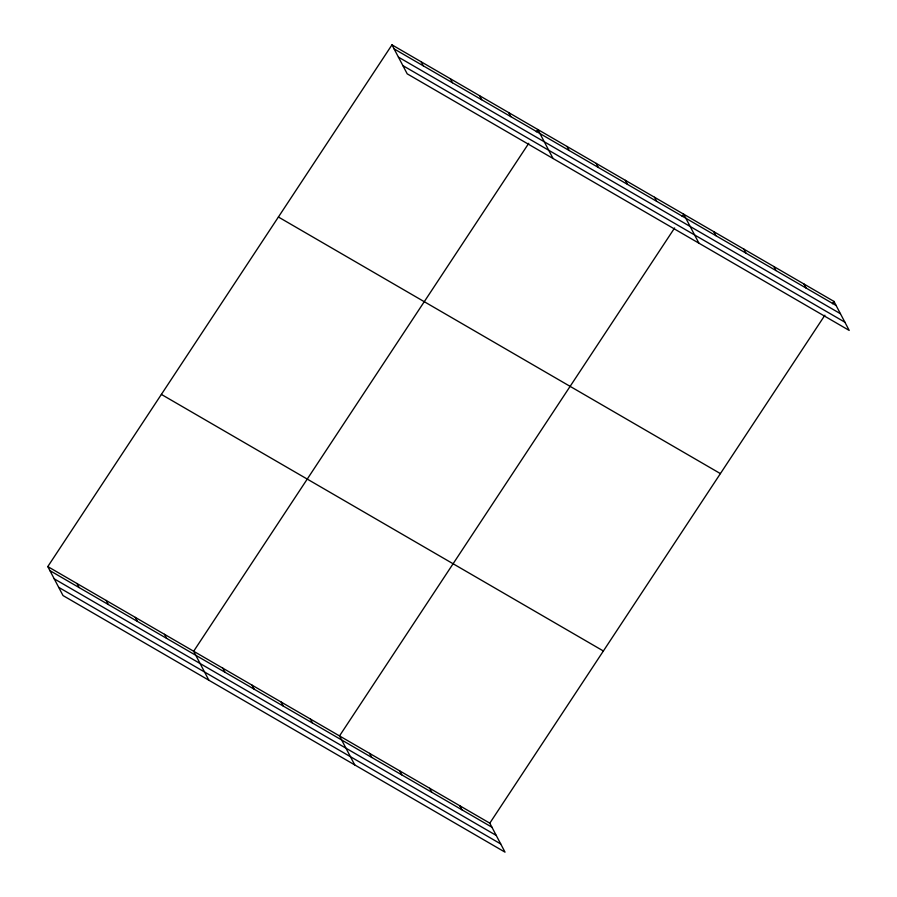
<?xml version="1.0" encoding="UTF-8"?>
<svg xmlns="http://www.w3.org/2000/svg" width="897" height="897" viewBox="0 0 897 897"><rect width="100%" height="100%" fill="white"/><g stroke="black" fill="none" stroke-linecap="round" stroke-linejoin="round"><path stroke-width="1.35" d="M47.799 566.579L489.796 823.166L505.022 852.15L63.014 595.563L47.799 566.579L391.978 44.85L833.986 301.437L849.201 330.421L407.204 73.834L391.978 44.85M528.759 143.296L193.662 651.256L208.878 680.24M536.328 131.814L537.841 129.527L553.057 158.511M674.611 227.973L339.515 735.921L354.741 764.917M682.191 216.491L683.705 214.192L698.92 243.177M489.796 823.166L824.892 315.206M832.472 303.735L833.986 301.437M394.097 48.887L836.105 305.473M398.425 57.116L840.422 313.703M402.876 65.604L844.873 322.191M278.406 217.018L720.403 473.605M161.382 394.411L603.378 650.998M49.918 570.615L491.915 827.202M54.235 578.845L496.243 835.432M58.697 587.333L500.694 843.92M803.925 283.99L806.044 288.015M773.876 266.544L775.983 270.569M743.815 249.086L745.934 253.122M713.754 231.639L715.873 235.676M654.53 197.262L656.649 201.298M625.355 180.331L627.474 184.356M596.191 163.389L598.299 167.425M567.016 146.458L569.135 150.494M508.666 112.585L510.785 116.621M479.503 95.654L481.611 99.69M450.328 78.723L452.447 82.748M421.153 61.781L423.272 65.817M459.746 805.719L461.865 809.744M429.685 788.272L431.805 792.298M399.636 770.826L401.755 774.851M369.575 753.368L371.694 757.404M310.351 718.99L312.47 723.027M281.176 702.059L283.295 706.085M252.001 685.117L254.12 689.154M222.837 668.187L224.945 672.223M164.487 634.314L166.607 638.35M135.312 617.383L137.432 621.419M106.149 600.452L108.257 604.477M76.974 583.51L79.093 587.546"/></g></svg>
